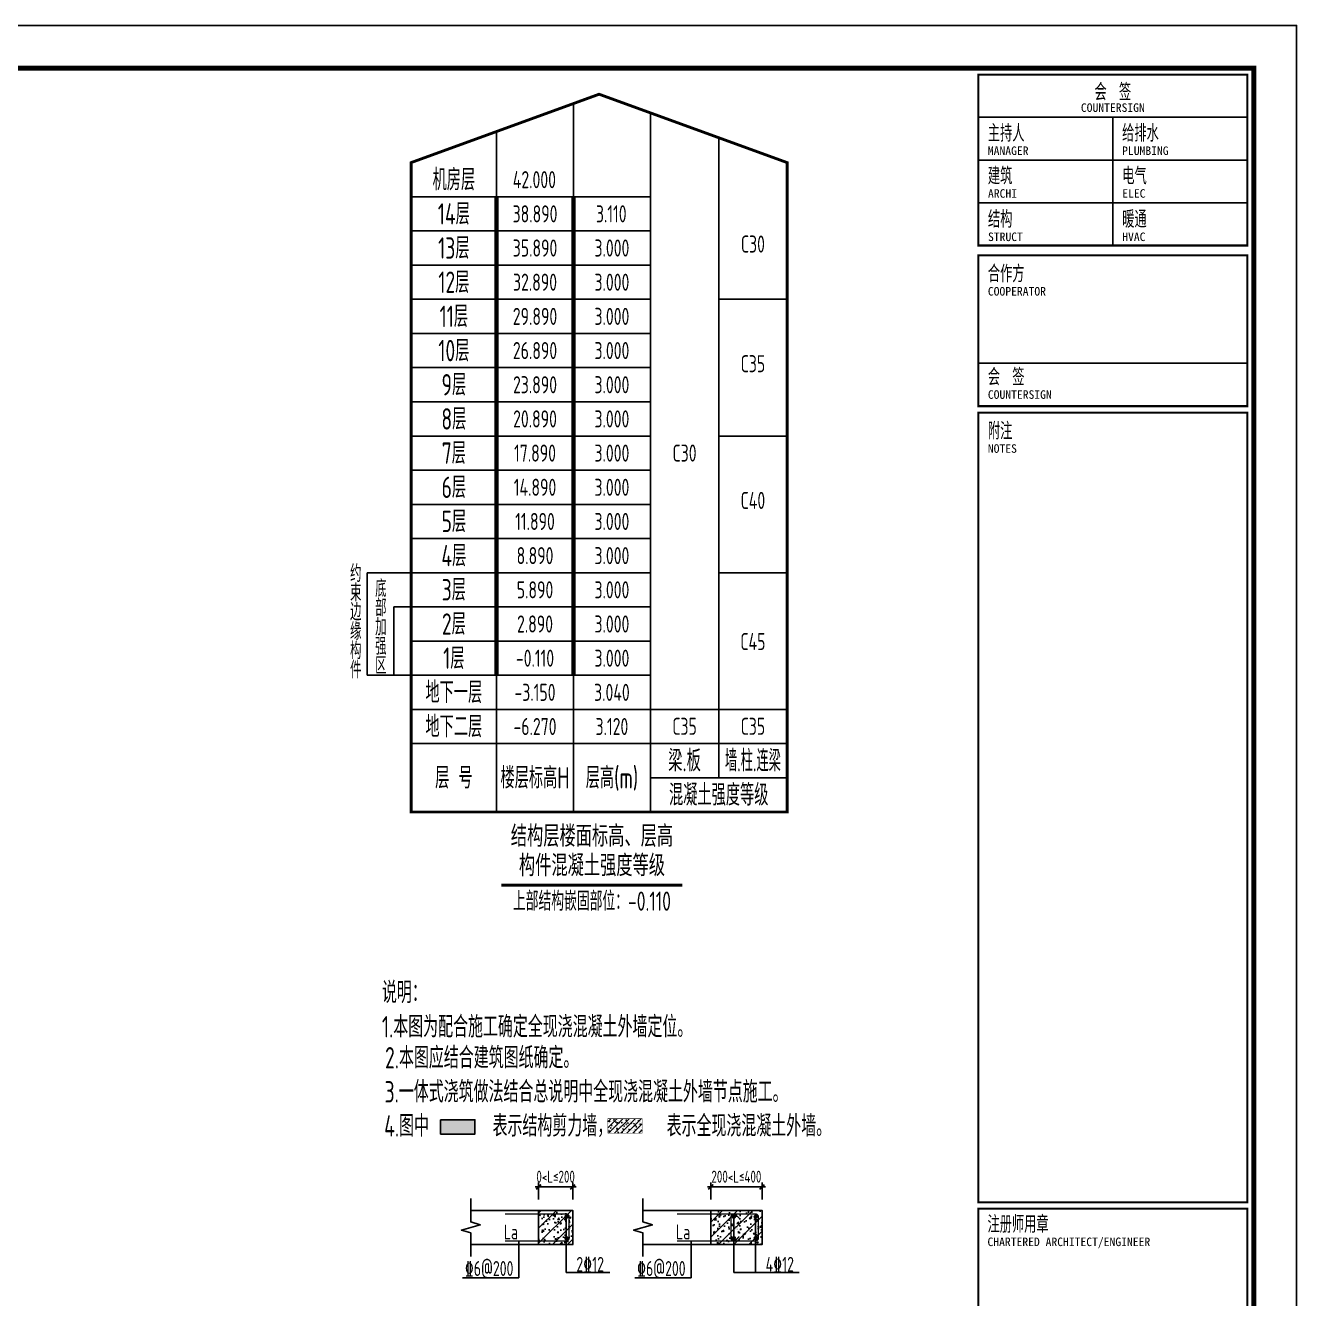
# Model space of a CAD drawing. Extents: x 154268 to 5133249, y -1832900 to 601179.
# Drawn here: x 692851 to 722604, y 571241 to 601038 of the extents above; entities that cross this region are included whole.
import ezdxf
from ezdxf.enums import TextEntityAlignment as Align

# ---------------------------------------------------------------- set-up
doc = ezdxf.new("R2010")
doc.units = 0
doc.header["$LTSCALE"] = 1000
doc.layers.add('_TSZ_PLOT_MARK', color=1, linetype='Continuous', plot=False)
doc.layers.add('墙柱箍筋长度', color=3, linetype='Continuous', plot=False)
for name, color, linetype in [('A-ANNO-TITLE', 3, 'Continuous'), ('DIM', 3, 'Continuous'), ('FLOOR_NUM', 7, 'Continuous'), ('HATCH', 254, 'Continuous'), ('HZ', 2, 'Continuous'), ('S-BASE-SING-文字', 7, 'Continuous'), ('S-FLOOR-说明', 7, 'Continuous'), ('S-WALL-DE-标注', 7, 'Continuous'), ('THIN', 7, 'Continuous'), ('WCOL_DE_REIND', 1, 'Continuous'), ('WCOL_DE_REINL', 1, 'Continuous'), ('X-TXT', 2, 'Continuous'), ('一体浇筑', 1, 'Continuous')]:
    doc.layers.add(name, color=color, linetype=linetype)
doc.styles.add('-宋体', font='', dxfattribs={"width": 0.8})
doc.styles.add('TSSD', font='Tssdeng.shx', dxfattribs={"width": 0.7, "bigfont": 'tssdchn.shx.SHX'})
doc.styles.add('TSSD_Dimension', font='tssdeng.shx', dxfattribs={"width": 0.7, "bigfont": 'Hztxt.shx'})
doc.styles.add('TSSD_Label', font='tssdeng.shx', dxfattribs={"width": 0.7, "bigfont": 'hztxt.shx'})
doc.styles.add('tssd_rein', font='tssdeng.shx', dxfattribs={"width": 0.7, "bigfont": 'hztxt.shx'})
doc.styles.get('-宋体').set_extended_font_data('SimSun')
doc.dimstyles.new('TSSD_100_100$0', dxfattribs={"dimtxt": 280, "dimasz": 80, "dimexe": 100, "dimexo": 250, "dimgap": 100, "dimtad": 1, "dimdec": 0, "dimzin": 0, "dimdsep": 46, "dimtxsty": 'TSSD_Dimension', "dimblk": 'ARCHTICK', "dimcen": 0, "dimdle": 100, "dimclrd": 3, "dimclre": 3, "dimclrt": 7, "dimadec": 0, "dimazin": 0, "dimtfac": 1, "dimtdec": 0, "dimtix": 1, "dimtmove": 2, "dimatfit": 3, "dimldrblk": 'ARCHTICK', "dimfxl": 100, "dimtolj": 1, "dimtzin": 0, "dimarcsym": 0})
pattern_1 = [(50, (-1587006.76, 2454363.46), (358.63009, -31.376067), [37.5, -412.5]), (355, (-1587006.76, 2454363.46), (-69.375667, 376.096067), [30, -330]), (100.4514, (-1586976.87, 2454360.85), (289.25469, 344.71977), [31.870095, -350.571056]), (46.1842, (-1587006.76, 2454463.46), (533.620524, -82.75951), [56.25, -618.75]), (96.6356, (-1586962.3, 2454456.57), (467.33135, 487.05894), [47.80514, -525.8565]), (351.1842, (-1587006.76, 2454463.46), (467.33097, 487.0593), [45, -495]), (21, (-1586956.76, 2454438.46), (298.453526, -201.309445), [37.5, -412.5]), (326, (-1586956.76, 2454438.46), (121.657666, 362.575023), [30, -330]), (71.4514, (-1586931.9, 2454421.7), (420.111314, 161.26525), [31.870095, -350.571056]), (37.5, (-1587006.76, 2454363.46), (6.0799277, 166.446927), [0, -326, 0, -335, 0, -331.25]), (7.5, (-1587006.76, 2454363.46), (131.534769, 197.205856), [0, -191, 0, -318.5, 0, -126.25]), (327.5, (-1587118.26, 2454363.46), (266.911218, -11.277436), [0, -125, 0, -390, 0, -517.5]), (317.5, (-1587168.26, 2454363.46), (291.593085, 50.052491), [0, -162.5, 0, -259, 0, -367.5]), (45, (-1587006.76, 2454363.46), (-176.776695, 176.776695), [])]

# ---------------------------------------------------------------- blocks, each defined once
blk = doc.blocks.new('T4sbgb1')
at = {"layer": 'S-FLOOR-说明', "color": 0}
for p, q in [((1686, 18295), (1686, 1713)), ((3486, 18076), (3486, 1713)), ((-114, 17640), (-114, 1713)), ((5086, 17494), (5086, 2513)), ((-2114, 16113), (3486, 16113)), ((-2114, 15313), (3486, 15313)), ((-2114, 14513), (3486, 14513)), ((-2114, 13713), (3486, 13713)), ((1686, 13713), (1686, 3313)), ((5086, 13713), (6686, 13713)), ((-2114, 12913), (3486, 12913)), ((3486, 12113), (-2114, 12113)), ((-2114, 11313), (3486, 11313)), ((3486, 10513), (-2114, 10513)), ((5086, 10513), (6686, 10513)), ((-2114, 9713), (3486, 9713)), ((3486, 8913), (-2114, 8913)), ((-2114, 8113), (3486, 8113)), ((-3142, 4913), (-3142, 7313)), ((-3142, 7313), (-2114, 7313)), ((3486, 7313), (-2114, 7313)), ((5086, 7313), (6686, 7313)), ((-2522, 4913), (-2522, 6513)), ((-2522, 6513), (-2114, 6513)), ((-2114, 6513), (3486, 6513)), ((3486, 5713), (-2114, 5713)), ((-2114, 4913), (-3142, 4913)), ((-2114, 4913), (-2522, 4913)), ((-2114, 4913), (3486, 4913)), ((-2114, 4113), (3486, 4113)), ((3486, 4113), (5086, 4113)), ((5086, 4113), (6686, 4113)), ((-2114, 3313), (6686, 3313)), ((3486, 2513), (6686, 2513))]:
    blk.add_line(p, q, dxfattribs=at)
at = {"layer": 'S-FLOOR-说明', "color": 0, "const_width": 66.7}
blk.add_lwpolyline([(2286, 18513), (6686, 16913), (6686, 1713), (-2114, 1713), (-2114, 16913)], close=True, dxfattribs=at)
at = {"layer": 'S-FLOOR-说明', "color": 0, "const_width": 67.2}
blk.add_lwpolyline([(0, 0), (4238, 0)], dxfattribs=at)
at = {"layer": 'S-FLOOR-说明', "color": 0, "style": 'TSSD'}
for s, height, width, p in [('机房层', 500, 0.7, (-1114, 16513)), ('42.000', 400, 0.7, (771, 16513)), ('14层', 500, 0.7, (-1114, 15713)), ('38.890', 400, 0.7, (786, 15713)), ('3.110', 400, 0.7, (2571, 15713)), ('C30', 400, 0.7, (5886, 15006)), ('13层', 500, 0.7, (-1114, 14913)), ('35.890', 400, 0.7, (786, 14913)), ('3.000', 400, 0.7, (2586, 14913)), ('12层', 500, 0.7, (-1114, 14113)), ('32.890', 400, 0.7, (786, 14113)), ('3.000', 400, 0.7, (2586, 14113)), ('11层', 500, 0.7, (-1114, 13313)), ('29.890', 400, 0.7, (786, 13313)), ('3.000', 400, 0.7, (2586, 13313)), ('10层', 500, 0.7, (-1114, 12513)), ('26.890', 400, 0.7, (786, 12513)), ('3.000', 400, 0.7, (2586, 12513)), ('C35', 400, 0.7, (5886, 12205)), ('9层', 500, 0.7, (-1114, 11713)), ('23.890', 400, 0.7, (786, 11713)), ('3.000', 400, 0.7, (2586, 11713)), ('8层', 500, 0.7, (-1114, 10913)), ('20.890', 400, 0.7, (786, 10913)), ('3.000', 400, 0.7, (2586, 10913)), ('7层', 500, 0.7, (-1114, 10113)), ('17.890', 400, 0.7, (786, 10113)), ('3.000', 400, 0.7, (2586, 10113)), ('C30', 400, 0.7, (4286, 10113)), ('6层', 500, 0.7, (-1114, 9313)), ('14.890', 400, 0.7, (786, 9313)), ('3.000', 400, 0.7, (2586, 9313)), ('C40', 400, 0.7, (5886, 9005)), ('5层', 500, 0.7, (-1114, 8513)), ('11.890', 400, 0.7, (786, 8513)), ('3.000', 400, 0.7, (2586, 8513)), ('4层', 500, 0.7, (-1114, 7713)), ('8.890', 400, 0.7, (786, 7713)), ('3.000', 400, 0.7, (2586, 7713)), ('3层', 500, 0.7, (-1114, 6913)), ('5.890', 400, 0.7, (786, 6913)), ('3.000', 400, 0.7, (2586, 6913)), ('2层', 500, 0.7, (-1114, 6113)), ('2.890', 400, 0.7, (786, 6113)), ('3.000', 400, 0.7, (2586, 6113)), ('C45', 400, 0.7, (5886, 5702)), ('1层', 500, 0.7, (-1114, 5313)), ('-0.110', 400, 0.7, (786, 5313)), ('3.000', 400, 0.7, (2586, 5313)), ('地下一层', 500, 0.7, (-1114, 4513)), ('-3.150', 400, 0.7, (786, 4513)), ('3.040', 400, 0.7, (2586, 4513)), ('地下二层', 500, 0.7, (-1114, 3713)), ('-6.270', 400, 0.7, (786, 3713)), ('3.120', 400, 0.7, (2586, 3713)), ('C35', 400, 0.7, (4286, 3719)), ('C35', 400, 0.7, (5886, 3719)), ('梁.板', 500, 0.7, (4286, 2913)), ('墙.柱.连梁', 500, 0.6, (5886, 2913)), ('层 号', 500, 0.7, (-1114, 2513)), ('楼层标高H', 500, 0.7, (786, 2513)), ('层高(m)', 500, 0.7, (2586, 2513)), ('混凝土强度等级', 500, 0.7, (5086, 2113)), ('结构层楼面标高、层高', 500, 0.8, (2119, 1148)), ('构件混凝土强度等级', 500, 0.8, (2119, 460)), ('上部结构嵌固部位：-0.110', 450, 0.7, (2119, -374))]:
    blk.add_text(s, height=height, rotation=359.9998, dxfattribs=dict(at, width=width)).set_placement(p, align=Align.MIDDLE_CENTER)
at = {"layer": 'S-FLOOR-说明', "color": 0, "style": 'TSSD', "width": 0.7}
for s, p in [('约', (-3543, 7095)), ('底', (-2956, 6743)), ('束', (-3543, 6645)), ('边', (-3543, 6195)), ('部', (-2956, 6293)), ('加', (-2956, 5843)), ('缘', (-3543, 5740)), ('构', (-3543, 5290)), ('强', (-2956, 5393)), ('件', (-3543, 4840)), ('区', (-2956, 4943))]:
    blk.add_text(s, height=400, dxfattribs=at).set_placement(p)
blk = doc.blocks.new('_ArchTick')
at = {"color": 0, "linetype": 'ByBlock', "const_width": 0.5}
blk.add_lwpolyline([(-0.71, -0.71), (0.71, 0.71)], dxfattribs=at)
blk = doc.blocks.new('*D5225')
at = {"layer": 'Defpoints', "color": 0, "transparency": 16777216}
for p in [(704861, 573853), (704861, 573305), (705661, 573305)]:
    blk.add_point(p, dxfattribs=at)
at = {"layer": 'DIM', "color": 3, "lineweight": -2, "transparency": 16777216}
for p, q in [((704861, 573555), (704861, 573953)), ((705661, 573555), (705661, 573953)), ((704861, 573853), (704781, 573853)), ((705661, 573853), (704861, 573853)), ((705661, 573853), (705741, 573853))]:
    blk.add_line(p, q, dxfattribs=at)
at = {"layer": 'DIM', "color": 3, "lineweight": -2, "transparency": 16777216, "xscale": 80, "yscale": 80, "zscale": 80}
blk.add_blockref('_ArchTick', (704861, 573853), dxfattribs=at)
at = {"layer": 'DIM', "color": 3, "lineweight": -2, "transparency": 16777216, "xscale": 80, "yscale": 80, "zscale": 80, "rotation": 180}
blk.add_blockref('_ArchTick', (705661, 573853), dxfattribs=at)
at = {"layer": 'DIM', "color": 7, "transparency": 16777216, "insert": (705261, 574093), "char_height": 280, "attachment_point": 5, "style": 'TSSD_Dimension'}
blk.add_mtext('\\A1;0<L≤200', dxfattribs=at)
blk = doc.blocks.new('*D5226')
at = {"layer": 'Defpoints', "color": 0, "transparency": 16777216}
for p in [(708892, 573853), (708892, 573305), (710092, 573305)]:
    blk.add_point(p, dxfattribs=at)
at = {"layer": 'DIM', "color": 3, "lineweight": -2, "transparency": 16777216}
for p, q in [((708892, 573555), (708892, 573953)), ((710092, 573555), (710092, 573953)), ((708892, 573853), (708812, 573853)), ((710092, 573853), (708892, 573853)), ((710092, 573853), (710172, 573853))]:
    blk.add_line(p, q, dxfattribs=at)
at = {"layer": 'DIM', "color": 3, "lineweight": -2, "transparency": 16777216, "xscale": 80, "yscale": 80, "zscale": 80}
blk.add_blockref('_ArchTick', (708892, 573853), dxfattribs=at)
at = {"layer": 'DIM', "color": 3, "lineweight": -2, "transparency": 16777216, "xscale": 80, "yscale": 80, "zscale": 80, "rotation": 180}
blk.add_blockref('_ArchTick', (710092, 573853), dxfattribs=at)
at = {"layer": 'DIM', "color": 7, "transparency": 16777216, "insert": (709492, 574093), "char_height": 280, "attachment_point": 5, "style": 'TSSD_Dimension'}
blk.add_mtext('\\A1;200<L≤400', dxfattribs=at)

msp = doc.modelspace()

# ---------------------------------------------------------------- hatches: boundary and pattern name
at = {"layer": 'HATCH'}
h = msp.add_hatch(dxfattribs=at)
h.set_pattern_fill('ARMORED', color=256, scale=20, style=0)
h.set_pattern_definition([(50, (-1590426.4, 2435832.64), (143.4520365, -12.550427), [15, -165]), (355, (-1590426.4, 2435832.64), (-27.750267, 150.438427), [12, -132]), (100.4514, (-1590414.45, 2435831.59), (115.7018763, 137.8879084), [12.748038, -140.2284224]), (46.1842, (-1590426.4, 2435872.64), (213.44821, -33.103803), [22.5, -247.5]), (96.6356, (-1590408.62, 2435869.88), (186.932541, 194.823574), [19.122058, -210.3426]), (351.1842, (-1590426.4, 2435872.64), (186.932389, 194.82372), [18, -198]), (21, (-1590406.4, 2435862.64), (119.3814104, -80.523778), [15, -165]), (326, (-1590406.4, 2435862.64), (48.6630664, 145.030009), [12, -132]), (71.4514, (-1590396.46, 2435855.93), (168.044526, 64.5060993), [12.748038, -140.2284224]), (37.5, (-1590426.404, 2435832.636), (2.4319711, 66.5787708), [0, -130.4, 0, -134, 0, -132.5]), (7.5, (-1590426.404, 2435832.636), (52.6139075, 78.8823424), [0, -76.4, 0, -127.4, 0, -50.5]), (327.5, (-1590471.004, 2435832.636), (106.7644872, -4.5109743), [0, -50, 0, -156, 0, -207]), (317.5, (-1590491, 2435832.64), (116.637234, 20.0209965), [0, -65, 0, -103.6, 0, -147]), (45, (-1590426.4, 2435832.64), (-70.710678, 70.710678), [])])
h.paths.add_polyline_path([(706481, 575450.1), (707285.3, 575450.1), (707285.3, 575113.7), (706481, 575113.7)])
h = msp.add_hatch(dxfattribs=at)
h.set_pattern_fill('ARMORED', color=256, scale=50, style=0)
h.set_pattern_definition(pattern_1)
h.paths.add_polyline_path([(704861.3, 573304.7), (705661.3, 573304.7), (705661.3, 572504.7), (704861.3, 572504.7)])
h = msp.add_hatch(dxfattribs=at)
h.set_pattern_fill('ARMORED', color=256, scale=50, style=0)
h.set_pattern_definition(pattern_1)
h.paths.add_polyline_path([(708891.7, 573304.7), (710091.7, 573304.7), (710091.7, 572504.7), (708891.7, 572504.7)])
at = {"layer": 'S-WALL-DE-标注'}
h = msp.add_hatch(color=253, dxfattribs=at)
h.dxf.hatch_style = 1
h.paths.add_polyline_path([(702567.9, 575426), (703372.2, 575426), (703372.2, 575089.6), (702567.9, 575089.6)])

# ---------------------------------------------------------------- linework, layer by layer
at = {"layer": '_TSZ_PLOT_MARK'}
msp.add_lwpolyline([(638503.6, 541638.3), (722603.6, 541638.3), (722603.6, 601038.3), (638503.6, 601038.3)], close=True, dxfattribs=at)
at = {"layer": 'A-ANNO-TITLE'}
for p, q in [((721453.6, 599888.3), (715153.6, 599888.3)), ((721453.6, 598888.3), (715153.6, 598888.3)), ((718303.6, 598888.3), (718303.6, 595888.3)), ((721453.6, 597888.3), (715153.6, 597888.3)), ((721453.6, 597888.3), (715153.6, 597888.3)), ((721453.6, 596888.3), (715153.6, 596888.3)), ((721453.6, 595888.3), (715153.6, 595888.3)), ((721453.6, 593131.6), (715153.6, 593131.6)), ((721453.6, 592127.4), (715153.6, 592127.4)), ((721453.6, 573492.9), (715153.6, 573492.9)), ((721453.6, 573342.9), (715153.6, 573342.9))]:
    msp.add_line(p, q, dxfattribs=at)
msp.add_lwpolyline([(638503.6, 541638.3), (722603.6, 541638.3), (722603.6, 601038.3), (638503.6, 601038.3)], close=True, dxfattribs=at)
for points, const_width in [([(641003.6, 542638.3), (721603.6, 542638.3), (721603.6, 600038.3), (641003.6, 600038.3)], 120), ([(715153.6, 599888.3), (715153.6, 595888.3), (721453.6, 595888.3), (721453.6, 599888.3)], 50), ([(715153.6, 592127.4), (721453.6, 592127.4), (721453.6, 595656.4), (715153.6, 595656.4)], 50), ([(715153.6, 573342.9), (715153.6, 562882.4), (721453.6, 562882.4), (721453.6, 573342.9), (721453.6, 573342.9), (715153.6, 573342.9)], 50)]:
    msp.add_lwpolyline(points, close=True, dxfattribs=dict(at, const_width=const_width))
at = {"layer": 'A-ANNO-TITLE', "const_width": 50, "elevation": 100}
msp.add_lwpolyline([(715153.6, 591977.4), (715153.6, 573492.9), (721453.6, 573492.9), (721453.6, 591977.4), (721453.6, 591977.4), (715153.6, 591977.4)], close=True, dxfattribs=at)
at = {"layer": 'HZ', "const_width": 100}
for points in [[(703878.6, 597028.6), (703878.4, 585828.6)], [(705678.6, 597028.6), (705678.3, 585828.6)]]:
    msp.add_lwpolyline(points, dxfattribs=at)
at = {"layer": 'S-WALL-DE-标注'}
msp.add_lwpolyline([(702567.9, 575426), (703372.2, 575426), (703372.2, 575089.6), (702567.9, 575089.6)], close=True, dxfattribs=at)
at = {"layer": 'THIN'}
for points in [[(703274.9, 573584.7), (703274.9, 573034.7), (703494.9, 572964.7), (703054.9, 572844.7), (703274.9, 572774.7), (703274.9, 572224.7)], [(707305.3, 573584.7), (707305.3, 573034.7), (707525.3, 572964.7), (707085.3, 572844.7), (707305.3, 572774.7), (707305.3, 572224.7)]]:
    msp.add_lwpolyline(points, dxfattribs=at)
at = {"layer": 'WCOL_DE_REIND', "const_width": 50}
for points in [[(705511.3, 573129.7, -1), (705511.3, 573179.7, -1), (705511.3, 573129.7, -1)], [(709430.2, 573129.7, -1), (709430.2, 573179.7, -1), (709430.2, 573129.7, -1)], [(709941.7, 573129.7, -1), (709941.7, 573179.7, -1), (709941.7, 573129.7, -1)], [(705511.3, 572629.7, -1), (705511.3, 572679.7, -1), (705511.3, 572629.7, -1)], [(709430.2, 572629.7, -1), (709430.2, 572679.7, -1), (709430.2, 572629.7, -1)], [(709941.7, 572629.7, -1), (709941.7, 572679.7, -1), (709941.7, 572629.7, -1)]]:
    msp.add_lwpolyline(points, format="xyb", dxfattribs=at)
at = {"layer": 'WCOL_DE_REINL', "const_width": 30}
for points in [[(704074, 572589.7), (705511.3, 572589.7, 0.4142121), (705576.3, 572654.7), (705576.3, 573154.7, 0.4142151), (705511.3, 573219.7), (704074, 573219.7)], [(708104.3, 572589.7), (709941.7, 572589.7, 0.4142121), (710006.7, 572654.7), (710006.7, 573154.7, 0.4142151), (709941.7, 573219.7), (708104.3, 573219.7)]]:
    msp.add_lwpolyline(points, format="xyb", dxfattribs=at)
at = {"layer": 'WCOL_DE_REINL', "color": 6, "const_width": 30}
msp.add_lwpolyline([(709561, 572693.6), (709476.1, 572608.7, -0.6681786), (709365.2, 572654.7), (709365.2, 573154.7, -0.6681786), (709476.1, 573200.7), (709561, 573115.8)], format="xyb", dxfattribs=at)
at = {"layer": '一体浇筑', "color": 3}
for p, q in [((705511.3, 573154.7), (705511.3, 571850.8)), ((709430.2, 573154.7), (709430.2, 571850.8)), ((709941.7, 573154.7), (709941.7, 571850.8)), ((704401, 572589.7), (704401, 571722.7)), ((708431.4, 572589.7), (708431.4, 571722.7)), ((705511.3, 571850.8), (706532.7, 571850.8)), ((709430.2, 571850.8), (710963, 571850.8)), ((704401, 571722.7), (703083.7, 571722.7)), ((708431.4, 571722.7), (707114, 571722.7))]:
    msp.add_line(p, q, dxfattribs=at)
at = {"layer": '一体浇筑', "const_width": 10}
msp.add_lwpolyline([(706481, 575450.1), (707285.3, 575450.1), (707285.3, 575113.7), (706481, 575113.7)], close=True, dxfattribs=at)
at = {"layer": '一体浇筑', "color": 3}
for points in [[(703274.9, 573304.7), (704861.3, 573304.7), (704861.3, 572504.7), (703274.9, 572504.7)], [(707305.3, 573304.7), (708891.7, 573304.7), (708891.7, 572504.7), (707305.3, 572504.7)]]:
    msp.add_lwpolyline(points, dxfattribs=at)
for points in [[(704861.3, 573304.7), (705661.3, 573304.7), (705661.3, 572504.7), (704861.3, 572504.7)], [(708891.7, 573304.7), (710091.7, 573304.7), (710091.7, 572504.7), (708891.7, 572504.7)]]:
    msp.add_lwpolyline(points, close=True, dxfattribs=at)

# ---------------------------------------------------------------- block references
at = {"layer": 'FLOOR_NUM'}
msp.add_blockref('T4sbgb1', (703992.5, 580915.9), dxfattribs=at)

# ---------------------------------------------------------------- texts
at = {"layer": 'A-ANNO-TITLE', "style": '-宋体', "width": 0.6}
msp.add_text('会  签', height=350, dxfattribs=at).set_placement((718303.6, 599318.9), align=Align.CENTER)
at = {"layer": 'A-ANNO-TITLE', "style": '-宋体'}
msp.add_text('COUNTERSIGN', height=200, dxfattribs=at).set_placement((718303.6, 599015.1), align=Align.CENTER)
at = {"layer": 'A-ANNO-TITLE', "style": '-宋体', "width": 0.6}
for s, p in [('主持人', (715377.8, 598356)), ('给排水', (718520.4, 598356)), ('建筑', (715377.8, 597356)), ('电气', (718523.6, 597356)), ('结构', (715381, 596341.9)), ('暖通', (718523.6, 596341.9)), ('合作方', (715377.8, 595065.5)), ('会  签  ', (715377.8, 592649.3)), ('附注', (715377.8, 591385.5)), ('注册师用章', (715369, 572817.8))]:
    msp.add_text(s, height=350, dxfattribs=at).set_placement(p)
at = {"layer": 'A-ANNO-TITLE', "style": '-宋体'}
for s, p in [('MANAGER', (715377.8, 598006)), ('PLUMBING', (718520.4, 598006)), ('ARCHI', (715381, 597006)), ('ELEC', (718523.6, 597006)), ('STRUCT', (715381, 595991.9)), ('HVAC', (718523.6, 595991.9)), ('COOPERATOR', (715377.8, 594715.5)), ('COUNTERSIGN', (715377.8, 592299.3)), ('NOTES', (715377.8, 591035.5)), ('CHARTERED ARCHITECT/ENGINEER', (715369, 572467.8))]:
    msp.add_text(s, height=200, dxfattribs=at).set_placement(p)
at = {"layer": 'S-BASE-SING-文字', "color": 2, "style": 'tssd_rein', "width": 0.7}
for s, p in [('说明：', (701194.8, 578155.6)), ('1.本图为配合施工确定全现浇混凝土外墙定位。', (701194.8, 577351.3)), ('2.本图应结合建筑图纸确定。', (701267.4, 576626.3)), ('3.一体式浇筑做法结合总说明中全现浇混凝土外墙节点施工。', (701257.5, 575829)), ('4.图中       表示结构剪力墙，      表示全现浇混凝土外墙。', (701247.5, 575031.7))]:
    msp.add_text(s, height=500, dxfattribs=at).set_placement(p)
at = {"layer": 'X-TXT', "style": 'TSSD_Dimension', "width": 0.7}
for s, p in [('La', (704047.6, 572624.8)), ('La', (708078, 572624.8)), ('%%1326@200', (703136.2, 571768.3)), ('2%%13212', (705746.6, 571865.3)), ('%%1326@200', (707166.6, 571768.3)), ('4%%13212', (710177, 571865.3))]:
    msp.add_text(s, height=350, dxfattribs=at).set_placement(p)
at = {"layer": '墙柱箍筋长度', "style": 'TSSD_Label', "width": 0.7}
for p in [(705576.3, 572904.7), (709495.2, 572904.7), (710006.7, 572904.7)]:
    msp.add_text('162', height=60, rotation=269.99971, dxfattribs=at).set_placement(p, align=Align.MIDDLE_CENTER)

# ---------------------------------------------------------------- dimensions: what is measured, and where the dimension line sits
at = {"layer": 'DIM'}
for base, p1, p2, text, picture, middle in [((704861.3, 573853.4), (705661.3, 573304.7), (704861.3, 573304.7), '0<L≤200', '*D5225', (705261.3, 574093.4)), ((708891.7, 573853.4), (710091.7, 573304.7), (708891.7, 573304.7), '200<L≤400', '*D5226', (709491.7, 574093.4))]:
    dim = msp.add_linear_dim(base=base, p1=p1, p2=p2, text=text, dimstyle='TSSD_100_100$0', dxfattribs=at)
    dim.commit()
    dim.dimension.update_dxf_attribs({"geometry": picture, "text_midpoint": middle})

doc.saveas('drawing.dxf')
